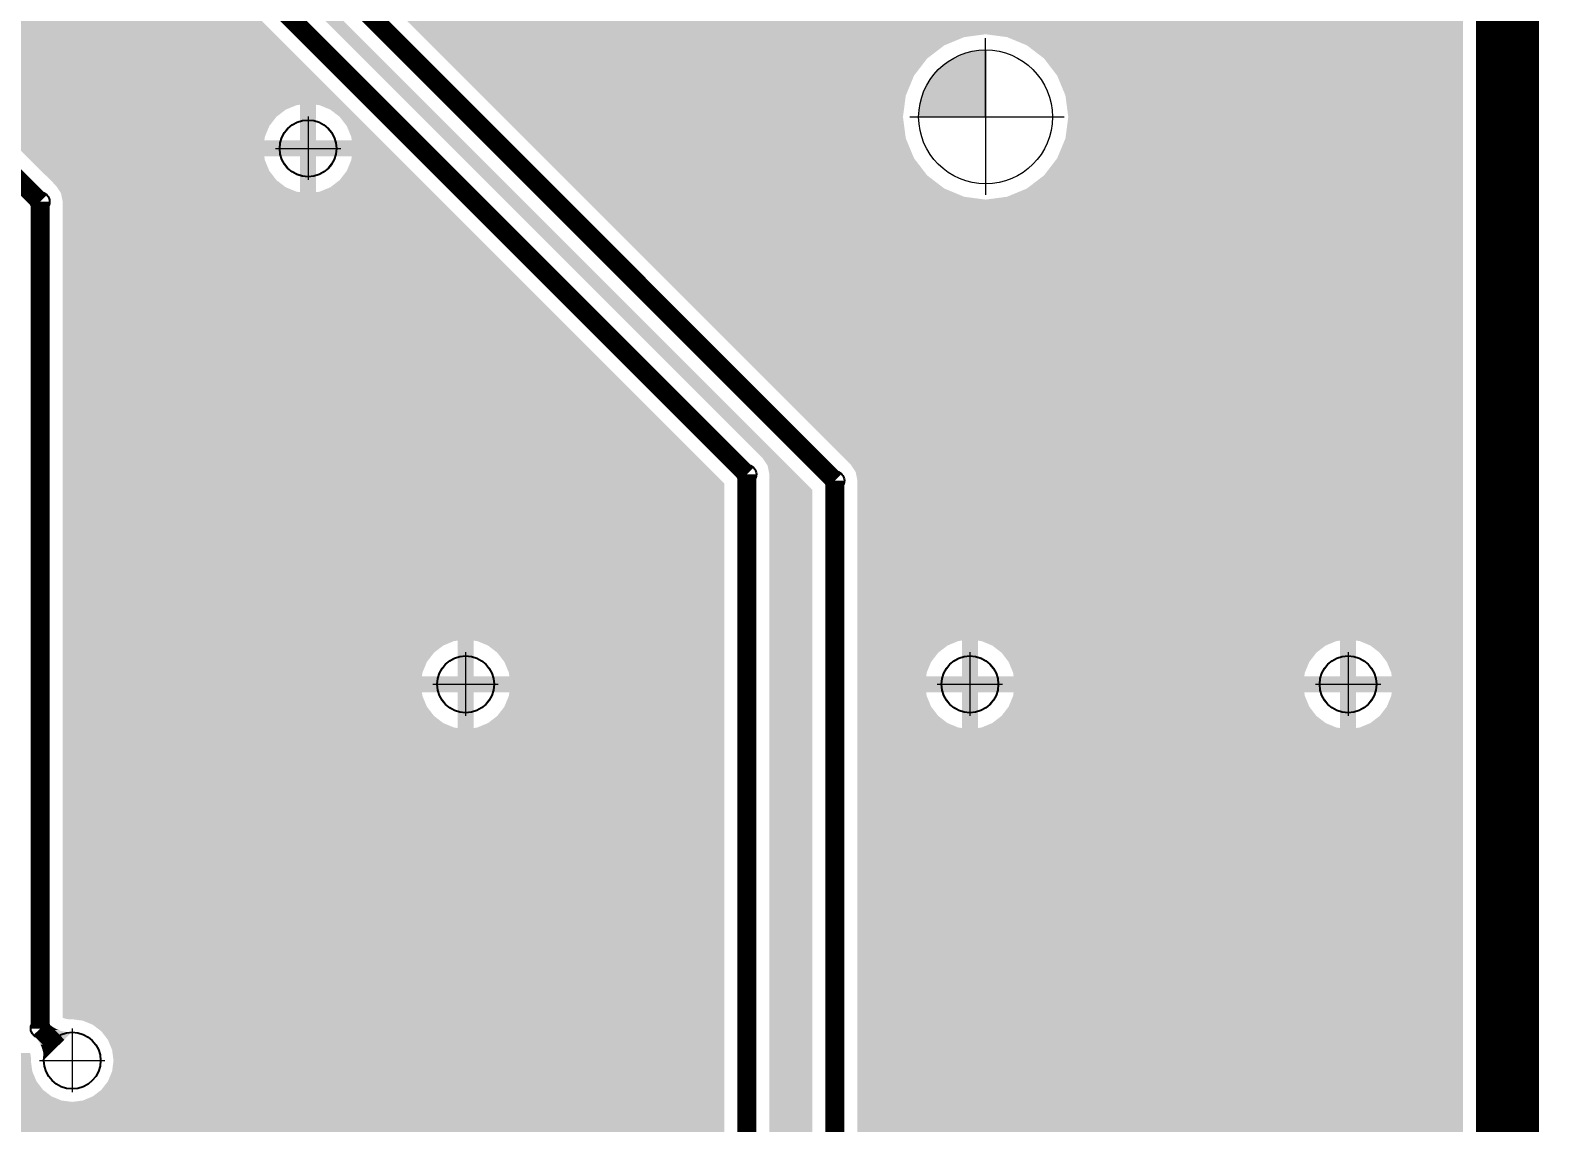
# Model space of a CAD drawing. Header units: millimetres. Extents: x -3633 to 871, y -630 to 261.
# Drawn here: x -1195.61 to -1147.43, y 105.61 to 140.41 of the extents above; entities that cross this region are included whole.
import ezdxf

# ---------------------------------------------------------------- set-up
doc = ezdxf.new("R2010")
doc.units = ezdxf.units.MM
for name, color, linetype in [('DRILL', 7, 'Continuous'), ('DRILL GOST', 7, 'Continuous'), ('TOP_LAYER', 7, 'Continuous'), ('TOP_PASTE', 8, 'Continuous')]:
    doc.layers.add(name, color=color, linetype=linetype)
doc.layers.add('Размерные линии', color=7, linetype='Continuous', lineweight=15)
doc.styles.add('Main', font='isocpeur.ttf', dxfattribs={"height": 3})
doc.dimstyles.new('ISO-25', dxfattribs={"dimtxt": 3, "dimasz": 4, "dimexe": 1.25, "dimexo": 0.625, "dimtad": 1, "dimtoh": 1, "dimtxsty": 'Main', "dimcen": 2.5, "dimadec": 0, "dimazin": 0, "dimtfac": 1, "dimtmove": 0, "dimatfit": 3, "dimfxl": 1, "dimarcsym": 0})

# ---------------------------------------------------------------- blocks, each defined once
blk = doc.blocks.new('ROUND_26')
blk.add_circle((0, 0), 0.01772)
blk = doc.blocks.new('ROUND_4')
blk.add_circle((0, 0), 0.00591)
blk = doc.blocks.new('*D87')
at = {"layer": 'Defpoints', "color": 0, "transparency": 16777216}
for p in [(-1309.886, 239.974), (-1309.886, 120.364), (-1089.037, 120.364)]:
    blk.add_point(p, dxfattribs=at)
at = {"layer": 'Размерные линии', "color": 0, "lineweight": -2, "transparency": 16777216}
for p, q in [((-1309.886, 120.989), (-1309.886, 241.224)), ((-1089.037, 120.989), (-1089.037, 241.224)), ((-1093.037, 239.974), (-1305.886, 239.974))]:
    blk.add_line(p, q, dxfattribs=at)
at = {"layer": 'Размерные линии', "color": 0, "transparency": 16777216}
for points in [[(-1305.886, 240.64), (-1305.886, 239.307), (-1309.886, 239.974)], [(-1093.037, 240.64), (-1093.037, 239.307), (-1089.037, 239.974)]]:
    blk.add_solid(points, dxfattribs=at)
at = {"layer": 'Размерные линии', "color": 0, "transparency": 16777216, "insert": (-1199.462, 242.099), "char_height": 3, "attachment_point": 5, "style": 'Main'}
blk.add_mtext('%%C110{\\H0.58x;\\S^ -0,9;}', dxfattribs=at)

msp = doc.modelspace()

# ---------------------------------------------------------------- hatches: boundary and pattern name
h = msp.add_hatch(color=256)
h.dxf.hatch_style = 1
h.paths.add_polyline_path([(-1233.402, 64.09), (-1233.519, 63.803), (-1233.122, 63.808)])
h.paths.add_polyline_path([(-1230.139, 63.76), (-1230.417, 64.053), (-1230.533, 63.76)])
h.paths.add_polyline_path([(-1230.442, 66.506), (-1230.442, 66.487), (-1230.166, 66.209), (-1230.049, 66.487)])
h.paths.add_polyline_path([(-1227.247, 66.234), (-1227.665, 66.234), (-1227.383, 65.951)])
h.paths.add_polyline_path([(-1218.729, 67.018), (-1219.377, 67.717), (-1219.731, 66.985)])
h.paths.add_polyline_path([(-1233.291, 29.039), (-1234.021, 28.374), (-1233.291, 28.031)])
h.paths.add_polyline_path([(-1193.249, 18.254), (-1193.265, 17.863), (-1192.968, 17.984)])
h.paths.add_polyline_path([(-1191.229, 20.274), (-1190.956, 19.993), (-1190.828, 20.289)])
h.paths.add_polyline_path([(-1191.229, 59.689), (-1190.838, 59.682), (-1190.957, 59.982)])
h.paths.add_polyline_path([(-1201.227, 65.626), (-1200.937, 65.918), (-1201.244, 66.022)])
h.paths.add_polyline_path([(-1170.468, 65.638), (-1170.269, 65.852), (-1170.556, 65.857)])
h.paths.add_polyline_path([(-1173.277, 65.453), (-1173.047, 65.647), (-1173.345, 65.663)])
h.paths.add_polyline_path([(-1195.632, 85.942), (-1195.552, 85.721), (-1195.341, 85.931)])
h.paths.add_polyline_path([(-1169.982, 100.828), (-1170.057, 101.05), (-1170.269, 100.83)])
h.paths.add_polyline_path([(-1173.047, 100.578), (-1172.752, 100.574), (-1172.844, 100.792)])
h.paths.add_polyline_path([(-1188.153, 115.26), (-1187.946, 115.477), (-1188.239, 115.477)])
h.paths.add_polyline_path([(-1185.991, 116.135), (-1185.797, 116.358), (-1186.087, 116.358)])
h.paths.add_polyline_path([(-1195.129, 112.223), (-1195.341, 112.013), (-1195.042, 112.005)])
h.paths.add_polyline_path([(-1197.795, 114.758), (-1197.795, 114.467), (-1197.577, 114.683)])
h.paths.add_polyline_path([(-1204.613, 114.467), (-1204.829, 114.258), (-1204.599, 114.17)])
h.paths.add_polyline_path([(-1209.875, 119.434), (-1209.783, 119.217), (-1209.577, 119.43)])
h.paths.add_polyline_path([(-1202.754, 121.81), (-1202.474, 121.935), (-1202.752, 122.208)])
h.paths.add_polyline_path([(-1197.739, 130.105), (-1198.026, 130.376), (-1198.045, 129.979)])
h.paths.add_polyline_path([(-1190.037, 135.321), (-1190.324, 135.202), (-1190.038, 134.921)])
h.paths.add_polyline_path([(-1175.897, 134.921), (-1175.915, 134.532), (-1175.611, 134.647)])
h.paths.add_polyline_path([(-1177.96, 136.646), (-1177.971, 136.253), (-1177.668, 136.38)])
h.paths.add_polyline_path([(-1179.402, 139.71), (-1179.685, 139.972), (-1179.699, 139.582)])
h.paths.add_polyline_path([(-1188.43, 139.972), (-1188.43, 140.387), (-1188.728, 140.225)])
h.paths.add_polyline_path([(-1162.248, 164.521), (-1162.149, 164.016), (-1161.785, 164.373)])
h.paths.add_polyline_path([(-1160.278, 162.686), (-1160.395, 162.98), (-1160.673, 162.699)])
h.paths.add_polyline_path([(-1164.961, 159.184), (-1165.239, 159.467), (-1165.357, 159.178)])
h.paths.add_polyline_path([(-1160.275, 150.145), (-1160.673, 150.145), (-1160.395, 149.864)])
h.paths.add_polyline_path([(-1162.872, 151.339), (-1163.27, 151.336), (-1162.991, 151.053)])
h.paths.add_polyline_path([(-1164.681, 154.413), (-1164.564, 154.698), (-1164.961, 154.696)])
h.paths.add_polyline_path([(-1185.797, 145.657), (-1185.624, 145.48), (-1185.534, 145.676)])
h.paths.add_polyline_path([(-1188.455, 146.769), (-1188.704, 146.769), (-1188.529, 146.594)])
h.paths.add_polyline_path([(-1153.313, 170.77), (-1153.301, 169.77), (-1152.594, 170.463)])
h.paths.add_polyline_path([(-1214.786, 168.798), (-1214.767, 170.779), (-1217.643, 168.105)])
h.paths.add_polyline_path([(-1214.756, 147.746), (-1215.486, 148.04), (-1215.486, 147.043)])
at = {"layer": 'DRILL GOST', "lineweight": 0}
h = msp.add_hatch(color=256, dxfattribs=at)
h.dxf.hatch_style = 1
h.paths.add_polyline_path([(-1167.313, 137.649), (-1165.18, 137.649), (-1165.18, 139.781, 0.414214)])

# ---------------------------------------------------------------- linework, layer by layer
at = {"layer": 'DRILL', "lineweight": 0}
for p, q in [((-1165.18, 139.781), (-1165.18, 135.167)), ((-1165.18, 138.562), (-1165.18, 136.707)), ((-1186.764, 137.664), (-1186.764, 135.642)), ((-1167.598, 137.649), (-1162.676, 137.649)), ((-1166.079, 137.649), (-1164.26, 137.649)), ((-1165.18, 137.649), (-1163.047, 137.649)), ((-1187.805, 136.645), (-1185.722, 136.645)), ((-1181.744, 120.597), (-1181.744, 118.575)), ((-1165.681, 120.597), (-1165.681, 118.575)), ((-1153.635, 120.597), (-1153.635, 118.575)), ((-1182.786, 119.578), (-1180.703, 119.578)), ((-1166.723, 119.578), (-1164.64, 119.578)), ((-1154.676, 119.578), (-1152.593, 119.578))]:
    msp.add_line(p, q, dxfattribs=at)
at = {"layer": 'DRILL GOST', "lineweight": 0}
for p, q in [((-1165.18, 137.649), (-1165.18, 140.153)), ((-1194.277, 108.612), (-1194.277, 106.59)), ((-1195.319, 107.593), (-1193.236, 107.593))]:
    msp.add_line(p, q, dxfattribs=at)
for centre, radius in [((-1165.18, 137.649), 2.133), ((-1186.764, 136.645), 0.911), ((-1181.744, 119.578), 0.911), ((-1165.681, 119.578), 0.911), ((-1153.635, 119.578), 0.911)]:
    msp.add_circle(centre, radius, dxfattribs=at)
at = {"layer": 'TOP_LAYER', "elevation": 0}
for points, const_width in [([(-1148.56, 71.383), (-1148.56, 188.988)], 2.008), ([(-1185.79, 141.874), (-1169.98, 126.064)], 0.602), ([(-1188.125, 141.605), (-1172.785, 126.266)], 0.602), ([(-1197.775, 137.428), (-1195.297, 134.95)], 0.602), ([(-1195.297, 108.613), (-1195.297, 134.95)], 0.602), ([(-1172.785, 88.13), (-1172.785, 126.266)], 0.602), ([(-1169.98, 88.337), (-1169.98, 126.064)], 0.602), ([(-1195.297, 108.613), (-1194.742, 108.046)], 0.602)]:
    msp.add_lwpolyline(points, dxfattribs=dict(at, const_width=const_width))
at = {"layer": 'TOP_LAYER'}
for points in [[(-1195.476, 108.366), (-1195.345, 108.496), (-1194.422, 108.366), (-1194.292, 108.496)], [(-1195.345, 108.496), (-1195.344, 108.498), (-1194.292, 108.496), (-1194.381, 108.498)], [(-1195.344, 108.498), (-1195.336, 108.506), (-1194.381, 108.498), (-1194.468, 108.506)], [(-1195.336, 108.506), (-1195.322, 108.52), (-1194.468, 108.506), (-1194.551, 108.52)], [(-1195.322, 108.52), (-1195.302, 108.54), (-1194.551, 108.52), (-1194.632, 108.54)], [(-1195.302, 108.54), (-1195.275, 108.567), (-1194.632, 108.54), (-1194.709, 108.567)], [(-1195.275, 108.567), (-1195.243, 108.599), (-1194.709, 108.567), (-1194.784, 108.599)], [(-1195.243, 108.599), (-1195.204, 108.638), (-1194.784, 108.599), (-1194.855, 108.638)], [(-1195.204, 108.638), (-1195.159, 108.683), (-1194.855, 108.638), (-1194.923, 108.683)], [(-1195.159, 108.683), (-1195.108, 108.734), (-1194.923, 108.683), (-1194.988, 108.734)], [(-1195.108, 108.734), (-1195.05, 108.792), (-1194.988, 108.734), (-1195.05, 108.792)], [(-1195.419, 108.304), (-1195.476, 108.366), (-1194.484, 108.304), (-1194.422, 108.366)], [(-1195.368, 108.239), (-1195.419, 108.304), (-1194.549, 108.239), (-1194.484, 108.304)], [(-1195.323, 108.17), (-1195.368, 108.239), (-1194.618, 108.17), (-1194.549, 108.239)], [(-1195.284, 108.099), (-1195.323, 108.17), (-1194.689, 108.099), (-1194.618, 108.17)], [(-1195.251, 108.025), (-1195.284, 108.099), (-1194.763, 108.025), (-1194.689, 108.099)], [(-1195.225, 107.948), (-1195.251, 108.025), (-1194.841, 107.948), (-1194.763, 108.025)], [(-1195.204, 107.867), (-1195.225, 107.948), (-1194.921, 107.867), (-1194.841, 107.948)], [(-1195.19, 107.783), (-1195.204, 107.867), (-1195.005, 107.783), (-1194.921, 107.867)], [(-1195.183, 107.697), (-1195.19, 107.783), (-1195.091, 107.697), (-1195.005, 107.783)], [(-1195.181, 107.607), (-1195.183, 107.697), (-1195.181, 107.607), (-1195.091, 107.697)]]:
    msp.add_solid(points, dxfattribs=at)
at = {"layer": 'TOP_PASTE'}
msp.add_circle((-1199.816, 119.572), 110, dxfattribs=at)
for points in [[(-1183.185, 140.282), (-1185.073, 142.17), (-1149.978, 140.282), (-1149.978, 142.17)], [(-1172.278, 126.773), (-1186.873, 141.367), (-1171.702, 126.773), (-1186.297, 141.367)], [(-1205.383, 138.145), (-1208.337, 141.099), (-1185.677, 138.145), (-1188.631, 141.099)], [(-1183.095, 140.192), (-1183.185, 140.282), (-1165.861, 140.192), (-1165.18, 140.282)], [(-1164.499, 140.192), (-1165.18, 140.282), (-1149.978, 140.192), (-1149.978, 140.282)], [(-1182.832, 139.929), (-1183.095, 140.192), (-1166.496, 139.929), (-1165.861, 140.192)], [(-1182.414, 139.511), (-1182.832, 139.929), (-1167.042, 139.511), (-1166.496, 139.929)], [(-1163.864, 139.929), (-1164.499, 140.192), (-1149.978, 139.929), (-1149.978, 140.192)], [(-1163.318, 139.511), (-1163.864, 139.929), (-1149.978, 139.511), (-1149.978, 139.929)], [(-1181.868, 138.965), (-1182.414, 139.511), (-1167.46, 138.965), (-1167.042, 139.511)], [(-1162.9, 138.965), (-1163.318, 139.511), (-1149.978, 138.965), (-1149.978, 139.511)], [(-1181.233, 138.33), (-1181.868, 138.965), (-1167.723, 138.33), (-1167.46, 138.965)], [(-1162.637, 138.33), (-1162.9, 138.965), (-1149.978, 138.33), (-1149.978, 138.965)], [(-1180.552, 137.649), (-1181.233, 138.33), (-1167.813, 137.649), (-1167.723, 138.33)], [(-1162.547, 137.649), (-1162.637, 138.33), (-1149.978, 137.649), (-1149.978, 138.33)], [(-1197.501, 138.09), (-1197.775, 138.145), (-1185.622, 138.09), (-1185.677, 138.145)], [(-1197.422, 138.037), (-1197.501, 138.09), (-1185.57, 138.037), (-1185.622, 138.09)], [(-1197.399, 138.022), (-1197.422, 138.037), (-1187.133, 138.022), (-1187.019, 138.037)], [(-1197.268, 137.935), (-1197.399, 138.022), (-1187.344, 137.935), (-1187.133, 138.022)], [(-1197.213, 137.88), (-1197.268, 137.935), (-1187.477, 137.88), (-1187.344, 137.935)], [(-1196.987, 137.653), (-1197.213, 137.88), (-1187.772, 137.653), (-1187.477, 137.88)], [(-1187.019, 136.9), (-1187.019, 138.037), (-1186.509, 136.9), (-1186.509, 138.037)], [(-1186.395, 138.022), (-1186.509, 138.037), (-1185.555, 138.022), (-1185.57, 138.037)], [(-1186.051, 137.88), (-1186.395, 138.022), (-1185.412, 137.88), (-1185.555, 138.022)], [(-1185.756, 137.653), (-1186.051, 137.88), (-1185.186, 137.653), (-1185.412, 137.88)], [(-1196.692, 137.358), (-1196.987, 137.653), (-1187.999, 137.358), (-1187.772, 137.653)], [(-1196.348, 137.014), (-1196.692, 137.358), (-1188.141, 137.014), (-1187.999, 137.358)], [(-1185.529, 137.358), (-1185.756, 137.653), (-1184.89, 137.358), (-1185.186, 137.653)], [(-1185.387, 137.014), (-1185.529, 137.358), (-1184.546, 137.014), (-1184.89, 137.358)], [(-1179.871, 136.967), (-1180.552, 137.649), (-1167.723, 136.967), (-1167.813, 137.649)], [(-1162.637, 136.967), (-1162.547, 137.649), (-1149.978, 136.967), (-1149.978, 137.649)], [(-1196.234, 136.9), (-1196.348, 137.014), (-1188.156, 136.9), (-1188.141, 137.014)], [(-1195.724, 136.39), (-1196.234, 136.9), (-1183.922, 136.39), (-1184.432, 136.9)], [(-1185.372, 136.9), (-1185.387, 137.014), (-1184.432, 136.9), (-1184.546, 137.014)], [(-1179.236, 136.332), (-1179.871, 136.967), (-1167.46, 136.332), (-1167.723, 136.967)], [(-1162.9, 136.332), (-1162.637, 136.967), (-1149.978, 136.332), (-1149.978, 136.967)], [(-1195.61, 136.276), (-1195.724, 136.39), (-1188.141, 136.276), (-1188.156, 136.39)], [(-1187.019, 135.253), (-1187.019, 136.39), (-1186.509, 135.253), (-1186.509, 136.39)], [(-1185.387, 136.276), (-1185.372, 136.39), (-1183.808, 136.276), (-1183.922, 136.39)], [(-1195.266, 135.932), (-1195.61, 136.276), (-1187.999, 135.932), (-1188.141, 136.276)], [(-1194.97, 135.637), (-1195.266, 135.932), (-1187.772, 135.637), (-1187.999, 135.932)], [(-1185.756, 135.637), (-1185.529, 135.932), (-1183.169, 135.637), (-1183.465, 135.932)], [(-1185.529, 135.932), (-1185.387, 136.276), (-1183.465, 135.932), (-1183.808, 136.276)], [(-1178.69, 135.787), (-1179.236, 136.332), (-1167.042, 135.787), (-1167.46, 136.332)], [(-1163.318, 135.787), (-1162.9, 136.332), (-1149.978, 135.787), (-1149.978, 136.332)], [(-1194.791, 135.457), (-1194.97, 135.637), (-1187.538, 135.457), (-1187.772, 135.637)], [(-1194.759, 135.41), (-1194.791, 135.457), (-1187.477, 135.41), (-1187.538, 135.457)], [(-1194.664, 135.268), (-1194.759, 135.41), (-1187.133, 135.268), (-1187.477, 135.41)], [(-1186.395, 135.268), (-1186.051, 135.41), (-1182.8, 135.268), (-1182.943, 135.41)], [(-1186.051, 135.41), (-1185.756, 135.637), (-1182.943, 135.41), (-1183.169, 135.637)], [(-1178.272, 135.369), (-1178.69, 135.787), (-1166.496, 135.369), (-1167.042, 135.787)], [(-1163.864, 135.369), (-1163.318, 135.787), (-1149.978, 135.369), (-1149.978, 135.787)], [(-1194.654, 135.253), (-1194.664, 135.268), (-1187.019, 135.253), (-1187.133, 135.268)], [(-1194.635, 135.225), (-1194.654, 135.253), (-1182.757, 135.225), (-1182.785, 135.253)], [(-1194.581, 134.95), (-1194.635, 135.225), (-1182.483, 134.95), (-1182.757, 135.225)], [(-1194.581, 125.969), (-1194.581, 134.95), (-1173.502, 125.969), (-1182.483, 134.95)], [(-1186.509, 135.253), (-1186.395, 135.268), (-1182.785, 135.253), (-1182.8, 135.268)], [(-1178.009, 135.106), (-1178.272, 135.369), (-1165.861, 135.106), (-1166.496, 135.369)], [(-1177.919, 135.016), (-1178.009, 135.106), (-1165.18, 135.016), (-1165.861, 135.106)], [(-1169.473, 126.57), (-1177.919, 135.016), (-1149.978, 126.57), (-1149.978, 135.016)], [(-1165.18, 135.016), (-1164.499, 135.106), (-1149.978, 135.016), (-1149.978, 135.106)], [(-1164.499, 135.106), (-1163.864, 135.369), (-1149.978, 135.106), (-1149.978, 135.369)], [(-1172.123, 126.54), (-1172.278, 126.773), (-1171.47, 126.54), (-1171.702, 126.773)], [(-1172.068, 126.266), (-1172.123, 126.54), (-1171.196, 126.266), (-1171.47, 126.54)], [(-1172.068, 125.767), (-1172.068, 126.266), (-1170.697, 125.767), (-1171.196, 126.266)], [(-1169.318, 126.338), (-1169.473, 126.57), (-1149.978, 126.338), (-1149.978, 126.57)], [(-1169.263, 126.064), (-1169.318, 126.338), (-1149.978, 126.064), (-1149.978, 126.338)], [(-1194.581, 120.97), (-1194.581, 125.969), (-1173.502, 120.97), (-1173.502, 125.969)], [(-1172.068, 88.427), (-1172.068, 125.767), (-1170.697, 88.427), (-1170.697, 125.767)], [(-1169.263, 120.97), (-1169.263, 126.064), (-1149.978, 120.97), (-1149.978, 126.064)], [(-1194.581, 120.955), (-1194.581, 120.97), (-1182.113, 120.955), (-1181.999, 120.97)], [(-1194.581, 120.813), (-1194.581, 120.955), (-1182.457, 120.813), (-1182.113, 120.955)], [(-1181.999, 119.833), (-1181.999, 120.97), (-1181.489, 119.833), (-1181.489, 120.97)], [(-1181.375, 120.955), (-1181.489, 120.97), (-1173.502, 120.955), (-1173.502, 120.97)], [(-1181.031, 120.813), (-1181.375, 120.955), (-1173.502, 120.813), (-1173.502, 120.955)], [(-1169.263, 120.955), (-1169.263, 120.97), (-1166.05, 120.955), (-1165.936, 120.97)], [(-1169.263, 120.813), (-1169.263, 120.955), (-1166.394, 120.813), (-1166.05, 120.955)], [(-1165.936, 119.833), (-1165.936, 120.97), (-1165.426, 119.833), (-1165.426, 120.97)], [(-1165.312, 120.955), (-1165.426, 120.97), (-1154.004, 120.955), (-1153.89, 120.97)], [(-1164.968, 120.813), (-1165.312, 120.955), (-1154.348, 120.813), (-1154.004, 120.955)], [(-1153.89, 119.833), (-1153.89, 120.97), (-1153.38, 119.833), (-1153.38, 120.97)], [(-1153.266, 120.955), (-1153.38, 120.97), (-1149.978, 120.955), (-1149.978, 120.97)], [(-1152.922, 120.813), (-1153.266, 120.955), (-1149.978, 120.813), (-1149.978, 120.955)], [(-1194.581, 120.586), (-1194.581, 120.813), (-1182.752, 120.586), (-1182.457, 120.813)], [(-1194.581, 120.291), (-1194.581, 120.586), (-1182.979, 120.291), (-1182.752, 120.586)], [(-1180.736, 120.586), (-1181.031, 120.813), (-1173.502, 120.586), (-1173.502, 120.813)], [(-1180.509, 120.291), (-1180.736, 120.586), (-1173.502, 120.291), (-1173.502, 120.586)], [(-1169.263, 120.586), (-1169.263, 120.813), (-1166.689, 120.586), (-1166.394, 120.813)], [(-1169.263, 120.291), (-1169.263, 120.586), (-1166.916, 120.291), (-1166.689, 120.586)], [(-1164.673, 120.586), (-1164.968, 120.813), (-1154.643, 120.586), (-1154.348, 120.813)], [(-1164.446, 120.291), (-1164.673, 120.586), (-1154.869, 120.291), (-1154.643, 120.586)], [(-1152.627, 120.586), (-1152.922, 120.813), (-1149.978, 120.586), (-1149.978, 120.813)], [(-1152.4, 120.291), (-1152.627, 120.586), (-1149.978, 120.291), (-1149.978, 120.586)], [(-1194.581, 119.947), (-1194.581, 120.291), (-1183.121, 119.947), (-1182.979, 120.291)], [(-1180.367, 119.947), (-1180.509, 120.291), (-1173.502, 119.947), (-1173.502, 120.291)], [(-1169.263, 119.947), (-1169.263, 120.291), (-1167.058, 119.947), (-1166.916, 120.291)], [(-1164.304, 119.947), (-1164.446, 120.291), (-1155.012, 119.947), (-1154.869, 120.291)], [(-1152.258, 119.947), (-1152.4, 120.291), (-1149.978, 119.947), (-1149.978, 120.291)], [(-1194.581, 119.833), (-1194.581, 119.947), (-1183.136, 119.833), (-1183.121, 119.947)], [(-1194.581, 119.323), (-1194.581, 119.833), (-1173.502, 119.323), (-1173.502, 119.833)], [(-1180.352, 119.833), (-1180.367, 119.947), (-1173.502, 119.833), (-1173.502, 119.947)], [(-1169.263, 119.833), (-1169.263, 119.947), (-1167.073, 119.833), (-1167.058, 119.947)], [(-1169.263, 119.323), (-1169.263, 119.833), (-1149.978, 119.323), (-1149.978, 119.833)], [(-1164.289, 119.833), (-1164.304, 119.947), (-1155.027, 119.833), (-1155.012, 119.947)], [(-1152.243, 119.833), (-1152.258, 119.947), (-1149.978, 119.833), (-1149.978, 119.947)], [(-1194.581, 119.209), (-1194.581, 119.323), (-1183.121, 119.209), (-1183.136, 119.323)], [(-1194.581, 118.865), (-1194.581, 119.209), (-1182.979, 118.865), (-1183.121, 119.209)], [(-1181.999, 118.186), (-1181.999, 119.323), (-1181.489, 118.186), (-1181.489, 119.323)], [(-1180.509, 118.865), (-1180.367, 119.209), (-1173.502, 118.865), (-1173.502, 119.209)], [(-1180.367, 119.209), (-1180.352, 119.323), (-1173.502, 119.209), (-1173.502, 119.323)], [(-1169.263, 119.209), (-1169.263, 119.323), (-1167.058, 119.209), (-1167.073, 119.323)], [(-1169.263, 118.865), (-1169.263, 119.209), (-1166.916, 118.865), (-1167.058, 119.209)], [(-1165.936, 118.186), (-1165.936, 119.323), (-1165.426, 118.186), (-1165.426, 119.323)], [(-1164.446, 118.865), (-1164.304, 119.209), (-1154.869, 118.865), (-1155.012, 119.209)], [(-1164.304, 119.209), (-1164.289, 119.323), (-1155.012, 119.209), (-1155.027, 119.323)], [(-1153.89, 118.186), (-1153.89, 119.323), (-1153.38, 118.186), (-1153.38, 119.323)], [(-1152.4, 118.865), (-1152.258, 119.209), (-1149.978, 118.865), (-1149.978, 119.209)], [(-1152.258, 119.209), (-1152.243, 119.323), (-1149.978, 119.209), (-1149.978, 119.323)], [(-1194.581, 118.57), (-1194.581, 118.865), (-1182.752, 118.57), (-1182.979, 118.865)], [(-1194.581, 118.343), (-1194.581, 118.57), (-1182.457, 118.343), (-1182.752, 118.57)], [(-1181.031, 118.343), (-1180.736, 118.57), (-1173.502, 118.343), (-1173.502, 118.57)], [(-1180.736, 118.57), (-1180.509, 118.865), (-1173.502, 118.57), (-1173.502, 118.865)], [(-1169.263, 118.57), (-1169.263, 118.865), (-1166.689, 118.57), (-1166.916, 118.865)], [(-1169.263, 118.343), (-1169.263, 118.57), (-1166.394, 118.343), (-1166.689, 118.57)], [(-1164.968, 118.343), (-1164.673, 118.57), (-1154.348, 118.343), (-1154.643, 118.57)], [(-1164.673, 118.57), (-1164.446, 118.865), (-1154.643, 118.57), (-1154.869, 118.865)], [(-1152.922, 118.343), (-1152.627, 118.57), (-1149.978, 118.343), (-1149.978, 118.57)], [(-1152.627, 118.57), (-1152.4, 118.865), (-1149.978, 118.57), (-1149.978, 118.865)], [(-1194.581, 118.201), (-1194.581, 118.343), (-1182.113, 118.201), (-1182.457, 118.343)], [(-1194.581, 118.186), (-1194.581, 118.201), (-1181.999, 118.186), (-1182.113, 118.201)], [(-1194.581, 108.957), (-1194.581, 118.186), (-1173.502, 108.957), (-1173.502, 118.186)], [(-1181.489, 118.186), (-1181.375, 118.201), (-1173.502, 118.186), (-1173.502, 118.201)], [(-1181.375, 118.201), (-1181.031, 118.343), (-1173.502, 118.201), (-1173.502, 118.343)], [(-1169.263, 118.201), (-1169.263, 118.343), (-1166.05, 118.201), (-1166.394, 118.343)], [(-1169.263, 118.186), (-1169.263, 118.201), (-1165.936, 118.186), (-1166.05, 118.201)], [(-1169.263, 104.14), (-1169.263, 118.186), (-1149.978, 104.14), (-1149.978, 118.186)], [(-1165.426, 118.186), (-1165.312, 118.201), (-1153.89, 118.186), (-1154.004, 118.201)], [(-1165.312, 118.201), (-1164.968, 118.343), (-1154.004, 118.201), (-1154.348, 118.343)], [(-1153.38, 118.186), (-1153.266, 118.201), (-1149.978, 118.186), (-1149.978, 118.201)], [(-1153.266, 118.201), (-1152.922, 118.343), (-1149.978, 118.201), (-1149.978, 118.343)], [(-1194.561, 108.949), (-1194.581, 108.957), (-1173.502, 108.949), (-1173.502, 108.957)], [(-1194.516, 108.933), (-1194.561, 108.949), (-1173.502, 108.933), (-1173.502, 108.949)], [(-1194.467, 108.921), (-1194.516, 108.933), (-1173.502, 108.921), (-1173.502, 108.933)], [(-1194.415, 108.912), (-1194.467, 108.921), (-1173.502, 108.912), (-1173.502, 108.921)], [(-1194.383, 108.909), (-1194.415, 108.912), (-1173.502, 108.909), (-1173.502, 108.912)], [(-1193.937, 108.865), (-1194.277, 108.909), (-1173.502, 108.865), (-1173.502, 108.909)], [(-1193.619, 108.733), (-1193.937, 108.865), (-1173.502, 108.733), (-1173.502, 108.865)], [(-1193.347, 108.524), (-1193.619, 108.733), (-1173.502, 108.524), (-1173.502, 108.733)], [(-1193.137, 108.251), (-1193.347, 108.524), (-1173.502, 108.251), (-1173.502, 108.524)], [(-1193.006, 107.934), (-1193.137, 108.251), (-1173.502, 107.934), (-1173.502, 108.251)], [(-1192.961, 107.593), (-1193.006, 107.934), (-1173.502, 107.593), (-1173.502, 107.934)], [(-1227.119, 107.783), (-1227.119, 107.831), (-1195.605, 107.783), (-1195.618, 107.831)], [(-1227.119, 107.731), (-1227.119, 107.783), (-1195.597, 107.731), (-1195.605, 107.783)], [(-1227.119, 107.675), (-1227.119, 107.731), (-1195.592, 107.675), (-1195.597, 107.731)], [(-1227.119, 107.618), (-1227.119, 107.675), (-1195.591, 107.618), (-1195.592, 107.675)], [(-1227.119, 107.593), (-1227.119, 107.618), (-1195.594, 107.593), (-1195.591, 107.618)], [(-1227.119, 107.252), (-1227.119, 107.593), (-1195.549, 107.252), (-1195.594, 107.593)], [(-1193.006, 107.252), (-1192.961, 107.593), (-1173.502, 107.252), (-1173.502, 107.593)], [(-1227.119, 106.935), (-1227.119, 107.252), (-1195.417, 106.935), (-1195.549, 107.252)], [(-1193.137, 106.935), (-1193.006, 107.252), (-1173.502, 106.935), (-1173.502, 107.252)], [(-1227.119, 106.662), (-1227.119, 106.935), (-1195.208, 106.662), (-1195.417, 106.935)], [(-1227.119, 106.453), (-1227.119, 106.662), (-1194.936, 106.453), (-1195.208, 106.662)], [(-1193.619, 106.453), (-1193.347, 106.662), (-1173.502, 106.453), (-1173.502, 106.662)], [(-1193.347, 106.662), (-1193.137, 106.935), (-1173.502, 106.662), (-1173.502, 106.935)], [(-1227.119, 106.321), (-1227.119, 106.453), (-1194.618, 106.321), (-1194.936, 106.453)], [(-1227.119, 106.277), (-1227.119, 106.321), (-1194.277, 106.277), (-1194.618, 106.321)], [(-1227.119, 98.413), (-1227.119, 106.277), (-1173.502, 98.413), (-1173.502, 106.277)], [(-1194.277, 106.277), (-1193.937, 106.321), (-1173.502, 106.277), (-1173.502, 106.321)], [(-1193.937, 106.321), (-1193.619, 106.453), (-1173.502, 106.321), (-1173.502, 106.453)]]:
    msp.add_solid(points, dxfattribs=at)

# ---------------------------------------------------------------- block references
at = {"layer": 'DRILL GOST', "xscale": 51, "yscale": 51, "zscale": 51}
msp.add_blockref('ROUND_26', (-1194.277, 107.593), dxfattribs=at)
at = {"layer": 'TOP_LAYER', "xscale": 51, "yscale": 51, "zscale": 51}
for p in [(-1195.297, 134.95), (-1195.297, 134.95), (-1172.785, 126.266), (-1172.785, 126.266), (-1169.98, 126.064), (-1169.98, 126.064), (-1195.297, 108.613), (-1195.297, 108.613)]:
    msp.add_blockref('ROUND_4', p, dxfattribs=at)
at = {"layer": 'TOP_PASTE', "xscale": 51, "yscale": 51, "zscale": 51}
for p in [(-1186.764, 136.645), (-1181.744, 119.578), (-1165.681, 119.578), (-1153.635, 119.578)]:
    msp.add_blockref('ROUND_26', p, dxfattribs=at)

# ---------------------------------------------------------------- dimensions: what is measured, and where the dimension line sits
at = {"layer": 'Размерные линии'}
dim = msp.add_linear_dim(base=(-1309.886, 239.974), p1=(-1089.037, 120.364), p2=(-1309.886, 120.364), text='%%C110{\\H0.58x;\\S^ -0,9;}', dimstyle='ISO-25', override={"dimtxsty": 'Main'}, dxfattribs=at)
dim.commit()
dim.dimension.update_dxf_attribs({"geometry": '*D87', "text_midpoint": (-1199.462, 239.974), "dimtype": 160})

doc.saveas('drawing.dxf')
